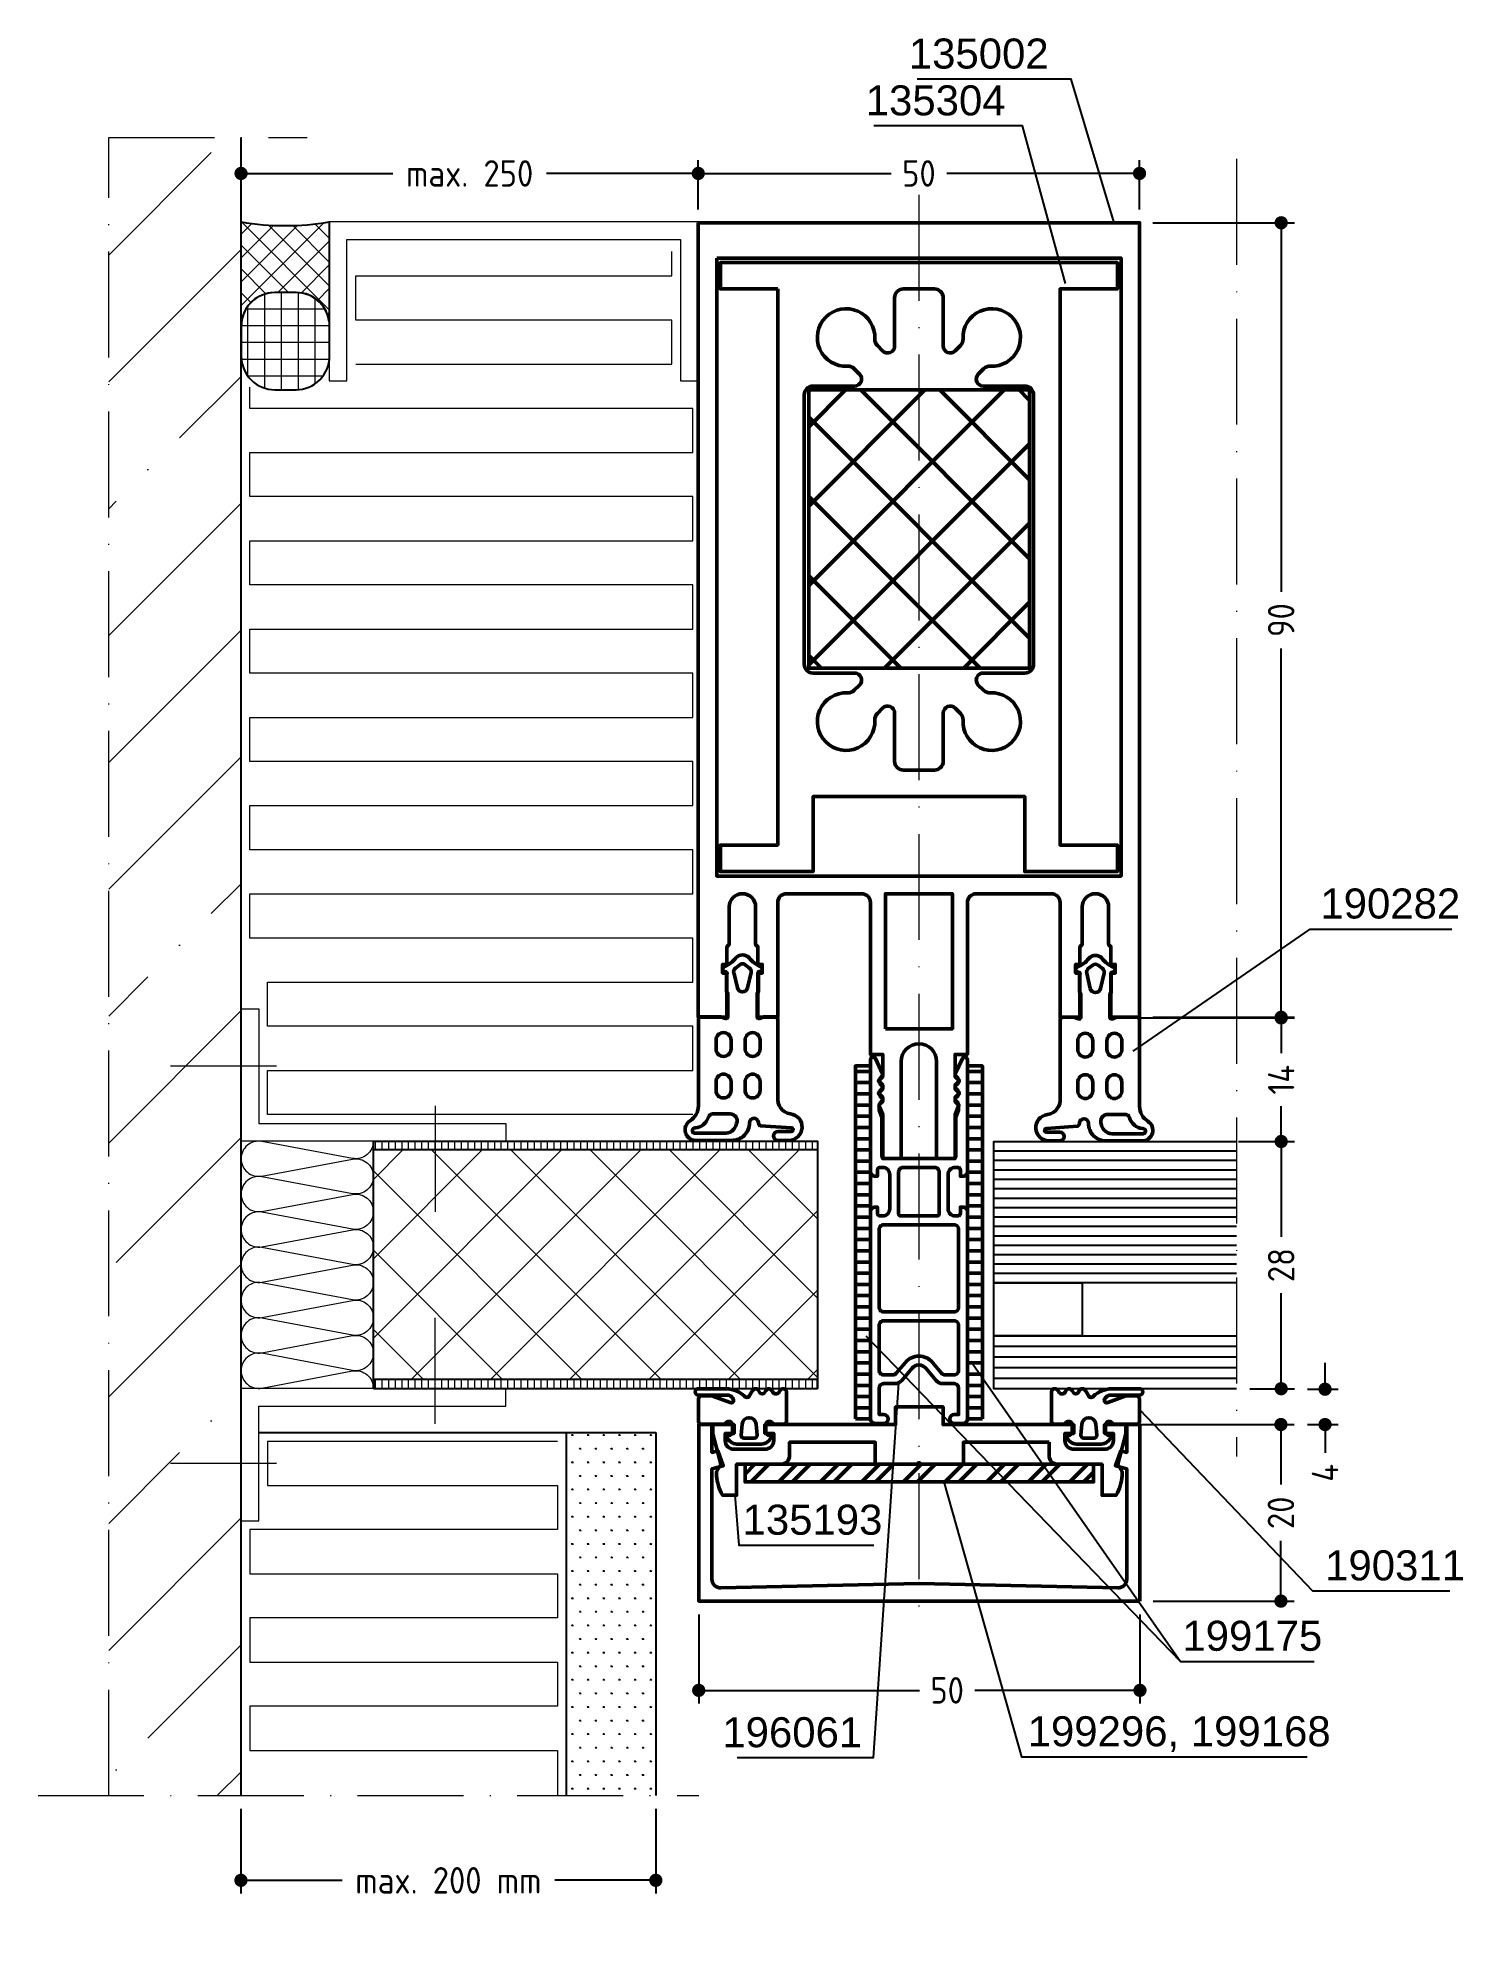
# Model space of a CAD drawing. Header units: millimetres. Extents: x -100 to 62, y -89 to 127.
import ezdxf
from ezdxf.enums import TextEntityAlignment as Align

# ---------------------------------------------------------------- set-up
doc = ezdxf.new("R2010")
doc.units = ezdxf.units.MM
doc.linetypes.add('ACAD_ISO10W100', pattern=[18, 12, -3, 0, -3])
doc.linetypes.add('AUSGEZOGEN', pattern=[0])
doc.layers.get('0').update_dxf_attribs({"linetype": 'CONTINUOUS'})
doc.layers.get('DEFPOINTS').update_dxf_attribs({"linetype": 'CONTINUOUS'})
for name, color, linetype, lineweight in [('AM_5', 3, 'AUSGEZOGEN', 25), ('AM_C', 50, 'CONTINUOUS', 50), ('AM_S', 80, 'CONTINUOUS', 50), ('Cent3', 70, 'ACAD_ISO10W100', 18), ('Cont2', 2, 'AUSGEZOGEN', 25), ('Cont3', 70, 'CONTINUOUS', 18), ('Cont_ST', 70, 'AUSGEZOGEN', 18)]:
    doc.layers.add(name, color=color, linetype=linetype, lineweight=lineweight)
doc.styles.add('HBS_DIMTEXTSTYLE', font='isocp.shx')
doc.styles.add('SWISSL', font='swissl.ttf')
doc.dimstyles.new('Konstruktionsschnitt 1-1$0', dxfattribs={"dimtxt": 3, "dimasz": 1.5, "dimexe": 1.5, "dimexo": 1.5, "dimgap": 1.5, "dimtad": 0, "dimdsep": 46, "dimtxsty": 'HBS_DIMTEXTSTYLE', "dimblk": 'PUNKT', "dimcen": 0, "dimclrd": 3, "dimclre": 3, "dimclrt": 2, "dimadec": 1, "dimazin": 2, "dimtfac": 0.7, "dimtofl": 0, "dimtmove": 0, "dimatfit": 3, "dimfxl": 0, "dimtolj": 1, "dimtzin": 0, "dimarcsym": 0})
pattern_1 = [(135, (-622.604, -500.297), (-4.49013, -4.49013), []), (225, (-622.604, -500.297), (4.49013, -4.49013), [])]

# ---------------------------------------------------------------- blocks, each defined once
blk = doc.blocks.new('*U10', base_point=(117.21, 68.12))
for points in [[(124.71, 68.12, -0.467968), (123.53, 67.14), (118.39, 68.1, 0.467968), (117.21, 67.12, 0.467968)], [(117.21, 67.12, 0.467968), (118.39, 66.14), (123.53, 67.1, -0.467968), (124.71, 66.12, -0.467968)], [(124.71, 66.12, -0.467968), (123.53, 65.14), (118.39, 66.1, 0.467968), (117.21, 65.12, 0.467968)], [(117.21, 65.12, 0.467968), (118.39, 64.14), (123.53, 65.1, -0.467968), (124.71, 64.12, -0.467968)], [(124.71, 64.12, -0.467968), (123.53, 63.13), (118.39, 64.1, 0.467968), (117.21, 63.12, 0.467968)], [(117.21, 63.12, 0.467968), (118.39, 62.13), (123.53, 63.1, -0.467968), (124.71, 62.12, -0.467968)], [(124.71, 62.12, -0.467968), (123.53, 61.13), (118.39, 62.1, 0.467968), (117.21, 61.12, 0.467968)], [(117.21, 61.12, 0.467968), (118.39, 60.13), (123.53, 61.1, -0.467968), (124.71, 60.12, -0.467968)], [(124.71, 60.12, -0.467968), (123.53, 59.13), (118.39, 60.1, 0.467968), (117.21, 59.12, 0.467968)], [(117.21, 59.12, 0.467968), (118.39, 58.13), (123.53, 59.1, -0.467968), (124.71, 58.12, -0.467968)], [(124.71, 58.12, -0.467968), (123.53, 57.13), (118.39, 58.1, 0.467968), (117.21, 57.12, 0.467968)], [(117.21, 57.12, 0.467968), (118.39, 56.13), (123.53, 57.1, -0.467968), (124.71, 56.12, -0.467968)], [(124.71, 56.12, -0.467968), (123.53, 55.13), (118.39, 56.1, 0.467968), (117.21, 55.11, 0.467968)], [(117.21, 55.11, 0.467968), (118.39, 54.13), (123.53, 55.1, -0.467968), (124.71, 54.11, -0.467968)]]:
    blk.add_lwpolyline(points, format="xyb")
blk = doc.blocks.new('PUNKT')
at = {"color": 0, "linetype": 'Continuous'}
blk.add_line((-0.5, 0), (-1, 0), dxfattribs=at)
at = {"color": 0, "linetype": 'Continuous', "const_width": 0.5}
blk.add_lwpolyline([(-0.25, 0, 1), (0.25, 0, 1)], format="xyb", close=True, dxfattribs=at)
blk = doc.blocks.new('*D21')
at = {"layer": 'AM_5', "color": 3, "lineweight": -2, "transparency": 16777216}
for p, q in [((46.02, -24.63), (46.02, -23.13)), ((44.05, -26.13), (47.52, -26.13)), ((44.02, -30.13), (47.52, -30.13)), ((46.02, -31.63), (46.02, -33.35))]:
    blk.add_line(p, q, dxfattribs=at)
at = {"layer": 'DEFPOINTS', "color": 0, "transparency": 16777216}
for p in [(42.55, -26.13), (42.52, -30.13), (46.02, -30.13)]:
    blk.add_point(p, dxfattribs=at)
at = {"layer": 'AM_5', "color": 3, "lineweight": -2, "transparency": 16777216, "xscale": 1.5, "yscale": 1.5, "zscale": 1.5}
for p, rotation in [((46.02, -26.13), 270), ((46.02, -30.13), 90)]:
    blk.add_blockref('PUNKT', p, dxfattribs=dict(at, rotation=rotation))
at = {"layer": 'AM_5', "color": 2, "transparency": 16777216, "insert": (46.02, -35.6), "char_height": 3, "attachment_point": 5, "rotation": 90, "style": 'HBS_DIMTEXTSTYLE'}
blk.add_mtext('\\A1;4', dxfattribs=at)
blk = doc.blocks.new('*D20')
at = {"layer": 'AM_5', "color": 3, "lineweight": -2, "transparency": 16777216}
for p, q in [((25.2, 15.93), (42.55, 15.93)), ((41.05, 14.43), (41.05, 11.93)), ((41.05, 3.43), (41.05, 5.93)), ((36.2, 1.93), (42.55, 1.93))]:
    blk.add_line(p, q, dxfattribs=at)
at = {"layer": 'DEFPOINTS', "color": 0, "transparency": 16777216}
for p in [(23.7, 15.93), (34.7, 1.93), (41.05, 1.93)]:
    blk.add_point(p, dxfattribs=at)
at = {"layer": 'AM_5', "color": 3, "lineweight": -2, "transparency": 16777216, "xscale": 1.5, "yscale": 1.5, "zscale": 1.5}
for p, rotation in [((41.05, 15.93), 90), ((41.05, 1.93), 270)]:
    blk.add_blockref('PUNKT', p, dxfattribs=dict(at, rotation=rotation))
at = {"layer": 'AM_5', "color": 2, "transparency": 16777216, "insert": (41.05, 8.93), "char_height": 3, "attachment_point": 5, "rotation": 90, "style": 'HBS_DIMTEXTSTYLE'}
blk.add_mtext('\\A1;14', dxfattribs=at)
blk = doc.blocks.new('*D19')
at = {"layer": 'AM_5', "color": 3, "lineweight": -2, "transparency": 16777216}
for p, q in [((24.95, -30.13), (42.52, -30.13)), ((41.02, -31.63), (41.02, -36.94)), ((41.02, -48.63), (41.02, -43.32)), ((26.55, -50.13), (42.52, -50.13))]:
    blk.add_line(p, q, dxfattribs=at)
at = {"layer": 'DEFPOINTS', "color": 0, "transparency": 16777216}
for p in [(23.45, -30.13), (41.02, -30.13), (25.05, -50.13)]:
    blk.add_point(p, dxfattribs=at)
at = {"layer": 'AM_5', "color": 3, "lineweight": -2, "transparency": 16777216, "xscale": 1.5, "yscale": 1.5, "zscale": 1.5}
for p, rotation in [((41.02, -30.13), 90), ((41.02, -50.13), 270)]:
    blk.add_blockref('PUNKT', p, dxfattribs=dict(at, rotation=rotation))
at = {"layer": 'AM_5', "color": 2, "transparency": 16777216, "insert": (41.02, -40.13), "char_height": 3, "attachment_point": 5, "rotation": 90, "style": 'HBS_DIMTEXTSTYLE'}
blk.add_mtext('\\A1;20', dxfattribs=at)
blk = doc.blocks.new('*D18')
at = {"layer": 'AM_5', "color": 3, "lineweight": -2, "transparency": 16777216}
for p, q in [((37.5, 1.93), (42.55, 1.93)), ((41.05, 0.43), (41.05, -8.88)), ((41.05, -24.57), (41.05, -15.26)), ((37.5, -26.07), (42.55, -26.07))]:
    blk.add_line(p, q, dxfattribs=at)
at = {"layer": 'DEFPOINTS', "color": 0, "transparency": 16777216}
for p in [(36, 1.93), (41.05, 1.93), (36, -26.07)]:
    blk.add_point(p, dxfattribs=at)
at = {"layer": 'AM_5', "color": 3, "lineweight": -2, "transparency": 16777216, "xscale": 1.5, "yscale": 1.5, "zscale": 1.5}
for p, rotation in [((41.05, 1.93), 90), ((41.05, -26.07), 270)]:
    blk.add_blockref('PUNKT', p, dxfattribs=dict(at, rotation=rotation))
at = {"layer": 'AM_5', "color": 2, "transparency": 16777216, "insert": (41.05, -12.07), "char_height": 3, "attachment_point": 5, "rotation": 90, "style": 'HBS_DIMTEXTSTYLE'}
blk.add_mtext('\\A1;28', dxfattribs=at)
blk = doc.blocks.new('*D17')
at = {"layer": 'AM_5', "color": 3, "lineweight": -2, "transparency": 16777216}
for p, q in [((26.5, 106), (42.55, 106)), ((41.05, 104.5), (41.05, 64.21)), ((41.05, 17.5), (41.05, 57.79)), ((26.5, 16), (42.55, 16))]:
    blk.add_line(p, q, dxfattribs=at)
at = {"layer": 'DEFPOINTS', "color": 0, "transparency": 16777216}
for p in [(25, 106), (25, 16), (41.05, 16)]:
    blk.add_point(p, dxfattribs=at)
at = {"layer": 'AM_5', "color": 3, "lineweight": -2, "transparency": 16777216, "xscale": 1.5, "yscale": 1.5, "zscale": 1.5}
for p, rotation in [((41.05, 106), 90), ((41.05, 16), 270)]:
    blk.add_blockref('PUNKT', p, dxfattribs=dict(at, rotation=rotation))
at = {"layer": 'AM_5', "color": 2, "transparency": 16777216, "insert": (41.05, 61), "char_height": 3, "attachment_point": 5, "rotation": 90, "style": 'HBS_DIMTEXTSTYLE'}
blk.add_mtext('\\A1;90', dxfattribs=at)
blk = doc.blocks.new('*D16')
at = {"layer": 'AM_5', "color": 3, "lineweight": -2, "transparency": 16777216}
for p, q in [((-25, 107.5), (-25, 113.09)), ((25, 107.5), (25, 113.09)), ((-23.5, 111.59), (-3.15, 111.59)), ((23.5, 111.59), (3.15, 111.59))]:
    blk.add_line(p, q, dxfattribs=at)
at = {"layer": 'DEFPOINTS', "color": 0, "transparency": 16777216}
for p in [(25, 111.59), (-25, 106), (25, 106)]:
    blk.add_point(p, dxfattribs=at)
at = {"layer": 'AM_5', "color": 3, "lineweight": -2, "transparency": 16777216, "xscale": 1.5, "yscale": 1.5, "zscale": 1.5, "rotation": 180}
blk.add_blockref('PUNKT', (-25, 111.59), dxfattribs=at)
at = {"layer": 'AM_5', "color": 3, "lineweight": -2, "transparency": 16777216, "xscale": 1.5, "yscale": 1.5, "zscale": 1.5}
blk.add_blockref('PUNKT', (25, 111.59), dxfattribs=at)
at = {"layer": 'AM_5', "color": 2, "transparency": 16777216, "insert": (0, 111.59), "char_height": 3, "attachment_point": 5, "style": 'HBS_DIMTEXTSTYLE'}
blk.add_mtext('\\A1;50', dxfattribs=at)
blk = doc.blocks.new('*D15')
at = {"layer": 'AM_5', "color": 3, "lineweight": -2, "transparency": 16777216}
for p, q in [((-24.95, -51.63), (-24.95, -61.74)), ((25.05, -51.63), (25.05, -61.74)), ((-23.45, -60.24), (0.05, -60.24)), ((23.55, -60.24), (6.35, -60.24))]:
    blk.add_line(p, q, dxfattribs=at)
at = {"layer": 'DEFPOINTS', "color": 0, "transparency": 16777216}
for p in [(-24.95, -50.13), (25.05, -50.13), (-24.95, -60.24)]:
    blk.add_point(p, dxfattribs=at)
at = {"layer": 'AM_5', "color": 3, "lineweight": -2, "transparency": 16777216, "xscale": 1.5, "yscale": 1.5, "zscale": 1.5, "rotation": 180}
blk.add_blockref('PUNKT', (-24.95, -60.24), dxfattribs=at)
at = {"layer": 'AM_5', "color": 3, "lineweight": -2, "transparency": 16777216, "xscale": 1.5, "yscale": 1.5, "zscale": 1.5}
blk.add_blockref('PUNKT', (25.05, -60.24), dxfattribs=at)
at = {"layer": 'AM_5', "color": 2, "transparency": 16777216, "insert": (3.2, -60.24), "char_height": 3, "attachment_point": 5, "style": 'HBS_DIMTEXTSTYLE'}
blk.add_mtext('\\A1;50', dxfattribs=at)
blk = doc.blocks.new('*X12')
at = {"color": 0}
for p, q in [((-5.61, 19.75), (-4.5, 18.64)), ((-6.5, 19.07), (-4.5, 17.07)), ((-6.5, 15.93), (-4.5, 13.93)), ((-6.5, 14.36), (-4.5, 12.36)), ((-6.5, 11.21), (-4.5, 9.21)), ((-6.5, 9.64), (-4.5, 7.64)), ((-6.5, 6.5), (-4.5, 4.5)), ((-6.5, 4.93), (-4.5, 2.93)), ((-6.5, 1.79), (-4.5, -0.21)), ((-6.5, 0.21), (-4.5, -1.79)), ((-6.5, -2.93), (-4.5, -4.93)), ((-6.5, -4.5), (-4.5, -6.5)), ((-6.5, -7.64), (-4.5, -9.64)), ((-6.5, -9.22), (-4.5, -11.22)), ((-6.5, -12.36), (-4.5, -14.36)), ((-6.5, -13.93), (-4.5, -15.93)), ((-6.5, -17.07), (-4.5, -19.07)), ((-6.5, -18.64), (-5.39, -19.75))]:
    blk.add_line(p, q, dxfattribs=at)
blk = doc.blocks.new('WI199168')
blk.add_lwpolyline([(-4.5, 19.75), (-4.5, -19.75), (-6.5, -19.75), (-6.5, 19.75), (-4.5, 19.75)])
at = {"linetype": 'CONTINUOUS'}
blk.add_blockref('*X12', (0, 0), dxfattribs=at)
blk = doc.blocks.new('WI135072')
blk.add_lwpolyline([(-20, -25), (0, -25), (0, -23.5), (-3.16, -23.5), (-2.98, -22.82), (-4.67, -22.21), (-5.02, -23.5), (-17.5, -23.5, -0.42074), (-18.5, -22.48), (-18, 0), (-18.5, 22.48, -0.42074), (-17.5, 23.5), (-5.02, 23.5), (-4.67, 22.21), (-2.98, 22.82), (-3.16, 23.5), (0, 23.5), (0, 25), (-20, 25), (-20, -25)], format="xyb", close=True)
blk = doc.blocks.new('WI135304')
blk.add_lwpolyline([(98.5, 16), (98.5, 22.5), (101.5, 22.5), (101.5, -22.5), (98.5, -22.5), (98.5, -16), (35.5, -16), (35.5, -22.5), (32.5, -22.5), (32.5, -12), (41, -12), (41, 12), (32.5, 12), (32.5, 22.5), (35.5, 22.5), (35.5, 16), (98.5, 16)], close=True)
blk.add_lwpolyline([(86.5, 13, -0.414214), (87.5, 12), (87.5, 7.3, 0.668179), (88.87, 6.73), (89.46, 7.33, 0.212044), (89.75, 8.09, -2.597465), (92.84, 5, 0.212044), (92.08, 4.71), (91.48, 4.12, 0.668179), (92.05, 2.75), (97.5, 2.75, -0.414214), (98.5, 1.75), (98.5, -1.75, -0.414214), (97.5, -2.75), (92.05, -2.75, 0.668179), (91.48, -4.12), (92.08, -4.71, 0.212044), (92.84, -5, -2.597465), (89.75, -8.09, 0.212044), (89.46, -7.33), (88.87, -6.73, 0.668179), (87.5, -7.3), (87.5, -12, -0.414214), (86.5, -13), (56, -13, -0.414214), (55, -12), (55, -7.3, 0.668179), (53.63, -6.73), (53.04, -7.33, 0.212044), (52.75, -8.09, -2.597465), (49.66, -5, 0.212044), (50.42, -4.71), (51.02, -4.12, 0.668179), (50.45, -2.75), (45, -2.75, -0.414214), (44, -1.75), (44, 1.75, -0.414214), (45, 2.75), (50.45, 2.75, 0.668179), (51.02, 4.12), (50.42, 4.71, 0.212044), (49.66, 5, -2.597465), (52.75, 8.09, 0.212044), (53.04, 7.33), (53.63, 6.73, 0.668179), (55, 7.3), (55, 12, -0.414214), (56, 13), (86.5, 13)], format="xyb", close=True)
blk = doc.blocks.new('WI135002')
blk.add_lwpolyline([(106, 25), (106, -25), (16, -25), (16, -21.75), (21, -21.75), (21, -22.25), (22, -22.25), (22, -21.75), (24, -21.75), (24.25, -21.5), (28.5, -21.5, 1), (28.5, -18.5), (24.25, -18.5), (24, -18.25), (22, -18.25), (22, -17.75), (21, -17.75), (21, -18.25), (16, -18.25), (16, -16), (29, -16, 0.414214), (30, -15), (30, -6.5, 0.414214), (29, -5.5), (11.8, -5.5), (11.8, -4.1), (9.28, -4.1), (8.8, -4.58), (8.32, -4.1), (7.88, -4.1), (7.4, -4.58), (6.92, -4.1), (6.48, -4.1), (6.05, -4.54), (5, -4.1), (0, -4.1), (0, -2), (11, -2, 1), (11, 2), (0, 2), (0, 4.1), (5, 4.1), (6.05, 4.54), (6.48, 4.1), (6.92, 4.1), (7.4, 4.58), (7.88, 4.1), (8.32, 4.1), (8.8, 4.58), (9.28, 4.1), (11.8, 4.1), (11.8, 5.5), (29, 5.5, 0.414214), (30, 6.5), (30, 15, 0.414214), (29, 16), (16, 16), (16, 18.25), (21, 18.25), (21, 17.75), (22, 17.75), (22, 18.25), (24, 18.25), (24.25, 18.5), (28.5, 18.5, 1), (28.5, 21.5), (24.25, 21.5), (24, 21.75), (22, 21.75), (22, 22.25), (21, 22.25), (21, 21.75), (16, 21.75), (16, 25), (106, 25)], format="xyb", close=True)
for points in [[(102, 22.9), (102, -22.9), (32, -22.9), (32, 22.9), (102, 22.9)], [(14.7, 3.8), (14.7, -3.8), (30, -3.8), (30, 3.8), (14.7, 3.8)]]:
    blk.add_lwpolyline(points, close=True)
blk = doc.blocks.new('WI190282')
for points in [[(-10.09, 0, -0.258199), (-11.78, 0.94, 0.752939), (-14, 0.3), (-14, -3.8, 0.414214), (-12, -5.8, -0.961648), (-11.96, -6.8, 0.233259), (-12.34, -7.02), (-12.6, -10.55, -1.005729), (-13, -10.55), (-13, -9.03, 1), (-14, -9.03), (-14, -10.25, 0.944322), (-11.01, -10.43, -0.405172), (-9.08, -9), (-0.3, -9, 0.414214), (0, -8.7), (0, -7.43), (-0.19, -6.92, -0.520293), (0, -6.65), (2.65, -6.65), (2.8, -6.8), (4.8, -6.8, -0.560664), (5.11, -6.85), (5.11, -6.95, 0.847054), (5.69, -7.05, -0.131282), (6.67, -5.75, 0.439074), (6.7, -4.28, -0.133324), (5.68, -2.95, 0.847054), (5.1, -3.05), (5.1, -3.15, -0.577816), (4.8, -3.2), (2.8, -3.2), (2.65, -3.35), (0, -3.35, -0.52048), (-0.19, -3.08), (0, -2.56), (0, -0.3, 0.414214), (-0.3, 0), (-10.09, 0)], [(-11, -1.62, 0.335242), (-11.36, -1.14, -0.306688), (-12.6, 0.34, 1.068521), (-13.2, 0.38), (-13.2, -2.84, 0.39003), (-12.11, -4.34, 0.537319), (-11, -3.6), (-11, -1.62)], [(-7.35, -2), (-8.35, -2, 1), (-8.35, -3.7), (-7.35, -3.7, 1), (-7.35, -2)], [(-2.65, -3.7, 1), (-2.65, -2), (-3.65, -2, 1), (-3.65, -3.7), (-2.65, -3.7)], [(3.27, -5.58), (5, -5.99, 0.29188), (5.51, -5.81), (5.9, -5.31, 0.344328), (5.9, -4.69), (5.51, -4.19, 0.29188), (5, -4.01), (3.27, -4.42, 0.794214), (3.27, -5.58)], [(-7.35, -5.3), (-8.35, -5.3, 1), (-8.35, -7), (-7.35, -7, 1), (-7.35, -5.3)], [(-3.65, -5.3, 1), (-3.65, -7), (-2.65, -7, 1), (-2.65, -5.3), (-3.65, -5.3)]]:
    blk.add_lwpolyline(points, format="xyb", close=True)
blk = doc.blocks.new('*D14')
at = {"layer": 'AM_5', "color": 3, "lineweight": -2, "transparency": 16777216}
for p, q in [((-76.82, -73.67), (-76.82, -83.26)), ((-29.81, -73.67), (-29.81, -83.26)), ((-75.32, -81.76), (-65.37, -81.76)), ((-31.31, -81.76), (-41.26, -81.76))]:
    blk.add_line(p, q, dxfattribs=at)
at = {"layer": 'DEFPOINTS', "color": 0, "transparency": 16777216}
for p in [(-76.82, -72.17), (-29.81, -72.17), (-76.82, -81.76)]:
    blk.add_point(p, dxfattribs=at)
at = {"layer": 'AM_5', "color": 3, "lineweight": -2, "transparency": 16777216, "xscale": 1.5, "yscale": 1.5, "zscale": 1.5, "rotation": 180}
blk.add_blockref('PUNKT', (-76.82, -81.76), dxfattribs=at)
at = {"layer": 'AM_5', "color": 3, "lineweight": -2, "transparency": 16777216, "xscale": 1.5, "yscale": 1.5, "zscale": 1.5}
blk.add_blockref('PUNKT', (-29.81, -81.76), dxfattribs=at)
at = {"layer": 'AM_5', "color": 2, "transparency": 16777216, "insert": (-53.32, -81.76), "char_height": 3, "attachment_point": 5, "style": 'HBS_DIMTEXTSTYLE'}
blk.add_mtext('\\A1;max. 200 mm', dxfattribs=at)
blk = doc.blocks.new('WI190311')
for points in [[(0, -0.3, -0.414214), (0.3, 0), (2.8, 0, -0.414214), (3.2, -0.4), (3.2, -1.54), (2.42, -3.59, 0.786113), (2.9, -3.92, 0.262074), (3.28, -3.28), (3.28, 0, -1), (4, 0), (4, -3.17, -0.174474), (3.15, -5.24, 0.57735), (3.15, -5.76), (3.8, -6.14, -0.57735), (3.8, -6.83), (3.55, -6.97, 0.57735), (3.55, -7.49), (3.8, -7.64, -0.57735), (3.8, -8.33), (3.6, -8.45, 0.56351), (3.59, -9.13), (3.8, -9.25, -0.767327), (3.6, -10), (0.3, -10, -0.414214), (0, -9.7), (0, -8.57, -0.267949), (0.1, -8.4, 0.767327), (-0.1, -7.65), (-0.9, -7.65, 0.414214), (-1.3, -8.05, -0.592453), (-1.61, -8.22, -0.255924), (-2.3, -6.95), (-2.3, -4.55, -0.255924), (-1.61, -3.28, -0.592453), (-1.3, -3.45, 0.414214), (-0.9, -3.85), (-0.1, -3.85, 0.767327), (0.1, -3.1, -0.267949), (0, -2.93), (0, -0.3)], [(-0.03, -4.95), (-1.28, -4.85, 0.438367), (-1.6, -5.15), (-1.6, -6.35, 0.438367), (-1.28, -6.65), (-0.03, -6.55, 0.921414), (-0.03, -4.95)]]:
    blk.add_lwpolyline(points, format="xyb", close=True)
blk = doc.blocks.new('*D13')
at = {"layer": 'AM_5', "color": 3, "lineweight": -2, "transparency": 16777216}
for p, q in [((-76.81, 112.32), (-76.81, 113.09)), ((-25, 107.5), (-25, 113.09)), ((-75.31, 111.59), (-59.61, 111.59)), ((-26.5, 111.59), (-42.2, 111.59))]:
    blk.add_line(p, q, dxfattribs=at)
at = {"layer": 'DEFPOINTS', "color": 0, "transparency": 16777216}
for p in [(-76.81, 111.59), (-76.81, 110.82), (-25, 106)]:
    blk.add_point(p, dxfattribs=at)
at = {"layer": 'AM_5', "color": 3, "lineweight": -2, "transparency": 16777216, "xscale": 1.5, "yscale": 1.5, "zscale": 1.5, "rotation": 180}
blk.add_blockref('PUNKT', (-76.81, 111.59), dxfattribs=at)
at = {"layer": 'AM_5', "color": 3, "lineweight": -2, "transparency": 16777216, "xscale": 1.5, "yscale": 1.5, "zscale": 1.5}
blk.add_blockref('PUNKT', (-25, 111.59), dxfattribs=at)
at = {"layer": 'AM_5', "color": 2, "transparency": 16777216, "insert": (-50.91, 111.59), "char_height": 3, "attachment_point": 5, "style": 'HBS_DIMTEXTSTYLE'}
blk.add_mtext('\\A1;max. 250', dxfattribs=at)
blk = doc.blocks.new('*X11')
at = {"color": 0}
for p, q in [((1.27, 0), (1.27, 1.7)), ((2.54, 0), (2.54, 1.7)), ((3.81, 0), (3.81, 1.7)), ((5.08, 0), (5.08, 1.7)), ((6.35, 0), (6.35, 1.7)), ((7.62, 0), (7.62, 1.7)), ((8.89, 0), (8.89, 1.7)), ((10.16, 0), (10.16, 1.7)), ((11.43, 0), (11.43, 1.7)), ((12.7, 0), (12.7, 1.7)), ((13.97, 0), (13.97, 1.7)), ((15.24, 0), (15.24, 1.7)), ((16.51, 0), (16.51, 1.7)), ((17.78, 0), (17.78, 1.7)), ((19.05, 0), (19.05, 1.7)), ((20.32, 0), (20.32, 1.7)), ((21.59, 0), (21.59, 1.7)), ((22.86, 0), (22.86, 1.7)), ((24.13, 0), (24.13, 1.7)), ((25.4, 0), (25.4, 1.7)), ((26.67, 0), (26.67, 1.7)), ((27.94, 0), (27.94, 1.7)), ((29.21, 0), (29.21, 1.7)), ((30.48, 0), (30.48, 1.7)), ((31.75, 0), (31.75, 1.7)), ((33.02, 0), (33.02, 1.7)), ((34.29, 0), (34.29, 1.7)), ((35.56, 0), (35.56, 1.7)), ((36.83, 0), (36.83, 1.7)), ((38.1, 0), (38.1, 1.7)), ((39.37, 0), (39.37, 1.7))]:
    blk.add_line(p, q, dxfattribs=at)
blk = doc.blocks.new('WI199174')
blk.add_lwpolyline([(0, 1.7), (0, 0), (40, 0), (40, 1.7)], close=True)
at = {"linetype": 'CONTINUOUS'}
blk.add_blockref('*X11', (0, 0), dxfattribs=at)
blk = doc.blocks.new('WI196061')
for points in [[(-6, 5.5, -0.414214), (-5.5, 5), (-5.5, 4.7), (-6.2, 4.7, 0.414214), (-6.5, 4.4), (-6.5, 4.1, 0.414214), (-5.7, 3.3), (-1.8, 3.3, 0.414214), (-1, 4.1), (-1, 4.4, 0.414214), (-1.3, 4.7), (-2, 4.7), (-2, 5, -0.414214), (-1.5, 5.5), (11.2, 5.5, -0.803179), (11.33, 4.93), (9.58, 4.12, -0.314902), (9.36, 4.16), (9.08, 4.44, 0.198912), (8.93, 4.5), (8.67, 4.5, 0.198912), (8.52, 4.44), (8.24, 4.16, -0.414214), (7.96, 4.16), (7.68, 4.44, 0.198912), (7.53, 4.5), (7.27, 4.5, 0.198912), (7.12, 4.44), (6.84, 4.16, -0.414214), (6.56, 4.16), (6.28, 4.44, 0.198912), (6.13, 4.5), (5.56, 4.5, 0.087489), (5.49, 4.49), (4.7, 4.2), (0.3, 4.2, 0.414214), (0, 3.9), (0, -3.9, 0.414214), (0.3, -4.2), (4.7, -4.2), (5.49, -4.49, 0.087489), (5.56, -4.5), (6.13, -4.5, 0.198912), (6.28, -4.44), (6.56, -4.16, -0.414214), (6.84, -4.16), (7.12, -4.44, 0.198912), (7.27, -4.5), (7.53, -4.5, 0.198912), (7.68, -4.44), (7.96, -4.16, -0.414214), (8.24, -4.16), (8.52, -4.44, 0.198912), (8.67, -4.5), (8.93, -4.5, 0.198912), (9.08, -4.44), (9.36, -4.16, -0.314902), (9.58, -4.12), (11.33, -4.93, -0.803179), (11.2, -5.5), (-1.5, -5.5, -0.414214), (-2, -5), (-2, -4.7), (-1.3, -4.7, 0.414214), (-1, -4.4), (-1, -4.1, 0.414214), (-1.8, -3.3), (-5.7, -3.3, 0.414214), (-6.5, -4.1), (-6.5, -4.4, 0.414214), (-6.2, -4.7), (-5.5, -4.7), (-5.5, -5, -0.414214), (-6, -5.5), (-29.5, -5.5, -0.414214), (-30, -5), (-30, -4, -1), (-29, -4), (-29, -4.5), (-26, -4.5, 0.414214), (-25.5, -4), (-25.5, -2.72, -0.221695), (-25.14, -1.95), (-23.73, -0.77, 0.466308), (-23.73, 0.77), (-25.14, 1.95, -0.221695), (-25.5, 2.72), (-25.5, 4, 0.414214), (-26, 4.5), (-29, 4.5), (-29, 4, -1), (-30, 4), (-30, 5, -0.414214), (-29.5, 5.5), (-6, 5.5)], [(-24, 4.5, 0.414214), (-24.5, 4), (-24.5, 2.95, 0.221695), (-24.32, 2.57), (-23.09, 1.53, -0.466308), (-23.09, -1.53), (-24.32, -2.57, 0.221695), (-24.5, -2.95), (-24.5, -4, 0.414214), (-24, -4.5), (-18.87, -4.5, 0.414214), (-18.37, -4), (-18.37, 4, 0.414214), (-18.87, 4.5), (-24, 4.5)], [(-16.87, 4.5, 0.414214), (-17.37, 4), (-17.37, -4, 0.414214), (-16.87, -4.5), (-8, -4.5, 0.414214), (-7.5, -4), (-7.5, 4, 0.414214), (-8, 4.5), (-16.87, 4.5)], [(-1.5, 2.3, -0.414214), (-1, 1.8), (-1, -1.8, -0.414214), (-1.5, -2.3), (-6.3, -2.3, -0.414214), (-6.5, -2.1), (-6.5, 2.1, -0.414214), (-6.3, 2.3), (-1.5, 2.3)]]:
    blk.add_lwpolyline(points, format="xyb", close=True)
blk = doc.blocks.new('WI135193')
blk.add_lwpolyline([(-2, -14.7), (-3.5, -14.7, 0.414214), (-4.5, -15.7), (-4.5, -20.7), (-8, -20.7), (-8, -22.3), (-7.73, -22.44, 0.116424), (-5.5, -23), (-5.37, -23), (-4.47, -22.49), (-1.06, -23.4), (0, -23.4), (0, -21), (-1, -21), (-1, -22), (-1.8, -22, -0.414214), (-2.8, -21), (-2.8, -17.5, -0.414214), (-1.8, -16.5), (-1, -16.5), (-1, -17.5), (0, -17.5), (0, -2.7), (2, -2.7), (2, 2.7), (0, 2.7), (0, 17.5), (-1, 17.5), (-1, 16.5), (-1.8, 16.5, -0.414214), (-2.8, 17.5), (-2.8, 21, -0.414214), (-1.8, 22), (-1, 22), (-1, 21), (0, 21), (0, 23.4), (-1.06, 23.4), (-4.47, 22.49), (-5.37, 23), (-5.5, 23, 0.116424), (-7.73, 22.44), (-8, 22.3), (-8, 20.7), (-4.5, 20.7), (-4.5, 15.7, 0.414214), (-3.5, 14.7), (-2, 14.7), (-2, 5), (-4.5, 5), (-4.5, 0.2), (-4.3, 0), (-4.5, -0.2), (-4.5, -5), (-2, -5), (-2, -14.7)], format="xyb", close=True)
blk = doc.blocks.new('*U22', base_point=(227.63, 82.79))
for p, q in [((227.63, 109.72), (255.12, 109.72)), ((227.63, 108.66), (255.12, 108.66)), ((227.63, 107.59), (255.12, 107.59)), ((227.63, 106.52), (255.12, 106.52)), ((227.63, 105.46), (255.12, 105.46)), ((227.63, 104.39), (255.12, 104.39)), ((227.63, 103.32), (255.12, 103.32)), ((227.63, 102.26), (255.12, 102.26)), ((227.63, 101.19), (255.12, 101.19)), ((227.63, 100.12), (255.12, 100.12)), ((227.63, 99.06), (255.12, 99.06)), ((227.63, 97.99), (255.12, 97.99)), ((227.63, 96.92), (255.12, 96.92)), ((227.63, 95.86), (255.12, 95.86)), ((227.63, 87.59), (255.12, 87.59)), ((227.63, 86.39), (255.12, 86.39)), ((227.63, 85.19), (255.12, 85.19)), ((227.63, 83.99), (255.12, 83.99))]:
    blk.add_line(p, q)
for points in [[(255.12, 94.79), (227.63, 94.79), (227.63, 110.79), (255.12, 110.79)], [(255.12, 82.79), (227.63, 82.79), (227.63, 88.79), (255.12, 88.79)]]:
    blk.add_lwpolyline(points)
blk.add_lwpolyline([(227.63, 88.79), (227.63, 94.79), (237.63, 94.79), (237.63, 88.79)], close=True)

msp = doc.modelspace()

# ---------------------------------------------------------------- hatches: boundary and pattern name
at = {"layer": 'AM_S'}
h = msp.add_hatch(dxfattribs=at)
h.set_pattern_fill('NET,_I', color=256, scale=2, angle=135, style=2)
h.set_pattern_definition(pattern_1)
h.paths.add_polyline_path([(12.508, 87.062), (-0.02, 87.062), (-0.02, 55.562), (12.508, 55.562)])
h.paths.add_polyline_path([(-0.02, 87.062), (-12.492, 87.062), (-12.492, 55.562), (-0.02, 55.562)])
at = {"layer": 'Cont3'}
h = msp.add_hatch(dxfattribs=at)
h.set_pattern_fill('ANSI35,_I', color=256, scale=3.2, style=2)
h.set_pattern_definition([(45, (-622.604, -500.297), (-14.3684, 14.3684), []), (45, (-608.236, -500.297), (-14.3684, 14.3684), [25.4, -5.08, 0, -5.08])])
h.paths.add_polyline_path([(-91.811, -72.169), (-76.811, -72.169), (-76.811, 115.674), (-91.811, 115.674)])
h = msp.add_hatch(dxfattribs=at)
h.set_pattern_fill('ANSI37', color=256, scale=0.6, angle=90, style=0)
h.set_pattern_definition([(135, (346.8809, -10.4134), (-1.3470384, -1.3470384), []), (225, (346.8809, -10.4134), (1.3470384, -1.3470384), [])])
edge = h.paths.add_edge_path()
edge.add_line((-76.811, 101.495), (-76.811, 106.095))
edge.add_arc((-71.811, 135.676), 30, 260.40593, 279.59407)
edge.add_line((-66.811, 106.095), (-66.811, 94.761))
edge.add_line((-66.811, 94.761), (-66.971, 95.455))
edge.add_line((-66.971, 95.455), (-67.171, 95.975))
edge.add_line((-67.171, 95.975), (-67.511, 96.555))
edge.add_line((-67.511, 96.555), (-67.911, 97.015))
edge.add_line((-67.911, 97.015), (-68.371, 97.395))
edge.add_line((-68.371, 97.395), (-68.891, 97.715))
edge.add_line((-68.891, 97.715), (-69.431, 97.935))
edge.add_line((-69.431, 97.935), (-69.951, 98.035))
edge.add_line((-69.951, 98.035), (-70.582, 98.095))
edge.add_line((-70.582, 98.095), (-72.982, 98.095))
edge.add_line((-72.982, 98.095), (-73.471, 98.055))
edge.add_line((-73.471, 98.055), (-73.991, 97.955))
edge.add_line((-73.991, 97.955), (-74.751, 97.655))
edge.add_line((-74.751, 97.655), (-75.251, 97.375))
edge.add_line((-75.251, 97.375), (-75.691, 96.975))
edge.add_line((-75.691, 96.975), (-76.031, 96.575))
edge.add_line((-76.031, 96.575), (-76.331, 96.095))
edge.add_line((-76.331, 96.095), (-76.591, 95.475))
edge.add_line((-76.591, 95.475), (-76.731, 94.995))
edge.add_line((-76.731, 94.995), (-76.782, 94.295))
edge.add_line((-76.782, 94.295), (-76.811, 95.695))
edge.add_line((-76.811, 95.695), (-76.811, 101.495))
h = msp.add_hatch(dxfattribs=at)
h.set_pattern_fill('ANSI37', color=256, scale=0.6, angle=135, style=0)
h.set_pattern_definition([(180, (346.8809, -10.4134), (-4e-16, -1.905), []), (270, (346.8809, -10.4134), (1.905, -4e-16), [])])
edge = h.paths.add_edge_path()
edge.add_line((-70.582, 98.095), (-72.982, 98.095))
edge.add_arc((-72.982, 94.295), 3.8, 90, 180)
edge.add_line((-76.782, 94.295), (-76.782, 90.895))
edge.add_arc((-72.982, 90.895), 3.8, 180, 270)
edge.add_line((-72.982, 87.095), (-70.582, 87.095))
edge.add_arc((-70.582, 90.895), 3.8, 270, 360.0022)
edge.add_line((-66.782, 90.896), (-66.782, 94.296))
edge.add_arc((-70.582, 94.295), 3.8, 0.0022, 90)
h = msp.add_hatch(dxfattribs=at)
h.set_pattern_fill('LINE', color=256, scale=0.23622, angle=90, style=0)
h.set_pattern_definition([(270, (-345.8218, 105.0727), (-0.75, 1e-14), [])])
h.paths.add_polyline_path([(-61.812, 1.978), (-11.495, 1.978), (-11.495, 0.978), (-61.812, 0.978)])
h = msp.add_hatch(dxfattribs=at)
h.set_pattern_fill('NET,_I', color=256, scale=2, angle=135, style=2)
h.set_pattern_definition(pattern_1)
h.paths.add_polyline_path([(-11.495, -25.036), (-11.495, 0.978), (-61.812, 0.978), (-61.812, -25.036)])
h = msp.add_hatch(dxfattribs=at)
h.set_pattern_fill('LINE', color=256, scale=0.23622, angle=90, style=0)
h.set_pattern_definition([(90, (-345.8218, -129.1307), (-0.75, -1e-14), [])])
h.paths.add_polyline_path([(-61.812, -26.036), (-11.495, -26.036), (-11.495, -25.036), (-61.812, -25.036)])
h = msp.add_hatch(dxfattribs=at)
h.set_pattern_fill('SWAMP', color=256, scale=0.07, style=0)
h.set_pattern_definition([(0, (-115.8218, -139.1307), (0.889, 1.53979), [0.22225, -1.55575]), (90, (-115.7107, -139.1307), (-0.889, 1.53979), [0.111125, -2.968462]), (90, (-115.6829, -139.1307), (-0.889, 1.53979), [0.0889, -2.990687]), (90, (-115.7385, -139.1307), (-0.889, 1.53979), [0.0889, -2.990687]), (60, (-115.6551, -139.1307), (-0.888997, 1.539792), [0.07112, -1.70688]), (120, (-115.7662, -139.1307), (-1.777997, 2e-06), [0.07112, -1.70688])])
h.paths.add_polyline_path([(-29.811, -31.036), (-39.953, -31.036), (-39.953, -72.169), (-29.811, -72.169)])

# ---------------------------------------------------------------- linework, layer by layer
at = {"layer": 'AM_5'}
msp.add_line((29.631, -56.956), (-5.977, -20.119), dxfattribs=at)
for points in [[(22.135, 106), (17.252, 122.271), (-0.186, 122.271)], [(16.615, 99.135), (11.732, 116.965), (-5.103, 116.965)], [(24.296, 12.159), (44.338, 25.991), (60.381, 25.991)], [(5.879, -22.934), (29.631, -56.956), (44.781, -56.956)], [(-2.301, -25.41), (-5.188, -67.884), (-20.577, -67.884)], [(25.047, -28.473), (44.583, -48.982), (60.178, -48.982)], [(2.824, -36.632), (11.618, -67.774), (43.979, -67.774)], [(-20.841, -38.132), (-20.412, -43.809), (-5.102, -43.809)]]:
    msp.add_lwpolyline(points, dxfattribs=at)
at = {"layer": 'AM_S'}
msp.add_lwpolyline([(-12.465, 87.062), (-12.465, 55.562), (12.535, 55.562), (12.535, 87.062)], close=True, dxfattribs=at)
at = {"layer": 'Cent3'}
for p, q in [((-91.811, -72.169), (-91.811, 115.674)), ((-91.811, 115.674), (-69.311, 115.674)), ((36.004, 113.234), (36.004, -33.768)), ((0.008, 109.161), (0.008, -52.632)), ((-72.811, 10.478), (-84.811, 10.478)), ((-54.812, 5.978), (-54.822, -6.022)), ((-54.812, -30.036), (-54.822, -18.036)), ((-72.811, -34.536), (-84.811, -34.536)), ((-99.811, -72.169), (-24.953, -72.169))]:
    msp.add_line(p, q, dxfattribs=at)
at = {"layer": 'Cont2'}
for p, q in [((-76.811, -72.169), (-76.811, 115.674)), ((-61.812, -26.036), (-61.812, 1.978)), ((-11.495, 1.978), (-11.495, -26.036)), ((-74.811, -31.036), (-29.811, -31.036)), ((-39.953, -31.036), (-39.953, -72.169)), ((-29.811, -31.036), (-29.811, -72.169))]:
    msp.add_line(p, q, dxfattribs=at)
for points in [[(-76.811, 101.495), (-76.811, 106.095, 0.0839202), (-66.811, 106.095), (-66.811, 94.761), (-66.971, 95.455), (-67.171, 95.975), (-67.511, 96.555), (-67.911, 97.015), (-68.371, 97.395), (-68.891, 97.715), (-69.431, 97.935), (-69.951, 98.035), (-70.582, 98.095), (-72.982, 98.095), (-73.471, 98.055), (-73.991, 97.955), (-74.751, 97.655), (-75.251, 97.375), (-75.691, 96.975), (-76.031, 96.575), (-76.331, 96.095), (-76.591, 95.475), (-76.731, 94.995), (-76.782, 94.295), (-76.811, 95.695)], [(-70.582, 98.095), (-72.982, 98.095, 0.4142136), (-76.782, 94.295), (-76.782, 90.895, 0.4142136), (-72.982, 87.095), (-70.582, 87.095, 0.4142248), (-66.782, 90.896), (-66.782, 94.296, 0.4142023)]]:
    msp.add_lwpolyline(points, format="xyb", close=True, dxfattribs=at)
for points in [[(-61.812, 1.978), (-11.495, 1.978), (-11.495, 0.978), (-61.812, 0.978)], [(-61.812, -26.036), (-11.495, -26.036), (-11.495, -25.036), (-61.812, -25.036)]]:
    msp.add_lwpolyline(points, close=True, dxfattribs=at)
at = {"layer": 'Cont3'}
for points in [[(-63.811, 89.978), (-28, 89.978), (-28, 94.978), (-63.811, 94.978), (-63.811, 99.978), (-28, 99.978), (-28, 102.753)], [(-25.619, 4.978), (-73.811, 4.978), (-73.811, 9.978), (-25.619, 9.978), (-25.619, 14.978), (-73.811, 14.978), (-73.811, 19.978), (-25.619, 19.978), (-25.619, 24.978), (-75.819, 24.978), (-75.819, 29.978), (-25.619, 29.978), (-25.619, 34.978), (-75.819, 34.978), (-75.819, 39.978), (-25.619, 39.978), (-25.619, 44.978), (-75.819, 44.978), (-75.819, 49.978), (-25.619, 49.978), (-25.619, 54.978), (-25.619, 54.978), (-75.819, 54.978), (-75.819, 59.978), (-25.619, 59.978), (-25.619, 64.978), (-75.819, 64.978), (-75.819, 69.978), (-25.619, 69.978), (-25.619, 74.978), (-75.819, 74.978), (-75.819, 79.978), (-25.619, 79.978), (-25.619, 84.978), (-75.819, 84.978), (-75.819, 87.367)], [(-40.939, -32.036), (-73.811, -32.036), (-73.811, -37.036), (-40.939, -37.036), (-40.939, -42.036), (-75.819, -42.036), (-75.819, -47.036), (-40.939, -47.036), (-40.939, -52.036), (-75.819, -52.036), (-75.819, -57.036), (-40.939, -57.036), (-40.939, -62.036), (-75.819, -62.036), (-75.819, -67.036), (-40.939, -67.036), (-40.939, -72.169)]]:
    msp.add_lwpolyline(points, dxfattribs=at)
at = {"layer": 'Cont_ST'}
for points in [[(-66.811, 106.095), (-66.811, 88.095), (-64.811, 88.095), (-64.811, 104.095), (-27, 104.095), (-27, 88.095), (-25, 88.095), (-25, 106.095), (-66.811, 106.095)], [(-76.811, 16.978), (-74.811, 16.978), (-74.811, 3.978), (-46.812, 3.978), (-46.812, 1.978), (-76.811, 1.978), (-76.811, 16.978)], [(-76.811, -41.036), (-74.811, -41.036), (-74.811, -28.036), (-46.812, -28.036), (-46.812, -26.036), (-76.811, -26.036), (-76.811, -41.036)]]:
    msp.add_lwpolyline(points, dxfattribs=at)

# ---------------------------------------------------------------- block references
at = {"layer": 'AM_C', "rotation": 90}
for name, p in [('WI190282', (-24.992, 16.062)), ('WI196061', (0, 0)), ('WI199174', (-5.5, -29.5)), ('WI190311', (-24.99, -30.07)), ('WI199168', (0.047, -30.132))]:
    msp.add_blockref(name, p, dxfattribs=at)
at = {"layer": 'AM_C', "rotation": 270}
for name, p, xscale in [('WI190282', (25, 16), -0.9999999999999893), ('WI199174', (5.5, -29.5), -1), ('WI190311', (25.005, -30.07), -1)]:
    msp.add_blockref(name, p, dxfattribs=dict(at, xscale=xscale))
at = {"layer": 'AM_S', "rotation": 90}
for name, p in [('WI135002', (0, 0)), ('WI135304', (0, 0)), ('WI135072', (0.047, -30.132)), ('WI135193', (0.047, -30.132))]:
    msp.add_blockref(name, p, dxfattribs=at)
at = {"layer": 'Cont2'}
msp.add_blockref('*U22', (8.508, -26.07), dxfattribs=at)
at = {"layer": 'Cont3', "xscale": 1.999999999999986, "yscale": 1.999999999999986, "zscale": 1.999999999999986}
msp.add_blockref('*U10', (-76.811, 1.978), dxfattribs=at)

# ---------------------------------------------------------------- texts
at = {"layer": 'AM_5', "color": 2, "style": 'SWISSL'}
for s, p in [('135002', (14.705, 123.471)), ('135304', (9.821, 118.165)), ('196061', (-6.427, -66.684))]:
    msp.add_text(s, height=3.4, dxfattribs=at).set_placement(p, align=Align.RIGHT)
for s, p in [('190282', (45.491, 27.191)), ('135193', (-19.983, -42.609)), ('190311', (46.029, -47.782)), ('199175', (29.856, -55.756)), ('199296, 199168', (12.322, -66.574))]:
    msp.add_text(s, height=3.4, dxfattribs=at).set_placement(p)

# ---------------------------------------------------------------- dimensions: what is measured, and where the dimension line sits
at = {"layer": 'AM_5'}
for base, p1, p2, text, picture, middle in [((-76.811, 111.594), (-25, 106), (-76.811, 110.821), 'max. 250', '*D13', (-50.906, 111.594)), ((-76.82, -81.758), (-29.811, -72.169), (-76.82, -72.169), 'max. 200 mm', '*D14', (-53.316, -81.758))]:
    dim = msp.add_linear_dim(base=base, p1=p1, p2=p2, text=text, dimstyle='Konstruktionsschnitt 1-1$0', dxfattribs=at)
    dim.commit()
    dim.dimension.update_dxf_attribs({"geometry": picture, "text_midpoint": middle, "dimtype": 160})
for base, p1, p2, picture, middle in [((25, 111.594), (-25, 106), (25, 106), '*D16', (0, 111.594)), ((-24.953, -60.235), (25.047, -50.132), (-24.953, -50.132), '*D15', (3.198, -60.235))]:
    dim = msp.add_linear_dim(base=base, p1=p1, p2=p2, dimstyle='Konstruktionsschnitt 1-1$0', dxfattribs=at)
    dim.commit()
    dim.dimension.update_dxf_attribs({"geometry": picture, "text_midpoint": middle, "dimtype": 160})
for base, p1, p2, picture, middle in [((41.052, 16), (25, 106), (25, 16), '*D17', (41.052, 61)), ((46.021, -30.132), (42.552, -26.13), (42.521, -30.132), '*D21', (46.021, -35.604))]:
    dim = msp.add_linear_dim(base=base, p1=p1, p2=p2, angle=90, dimstyle='Konstruktionsschnitt 1-1$0', dxfattribs=at)
    dim.commit()
    dim.dimension.update_dxf_attribs({"geometry": picture, "text_midpoint": middle, "dimtype": 160})
for base, p1, p2, picture, middle in [((41.052, 1.93), (23.696, 15.93), (34.7, 1.93), '*D20', (41.052, 8.93)), ((41.052, 1.93), (36.004, -26.07), (36.004, 1.93), '*D18', (41.052, -12.07)), ((41.021, -30.132), (25.047, -50.132), (23.447, -30.132), '*D19', (41.021, -40.132))]:
    dim = msp.add_linear_dim(base=base, p1=p1, p2=p2, angle=90, dimstyle='Konstruktionsschnitt 1-1$0', dxfattribs=at)
    dim.commit()
    dim.dimension.update_dxf_attribs({"geometry": picture, "text_midpoint": middle})

doc.saveas('drawing.dxf')
